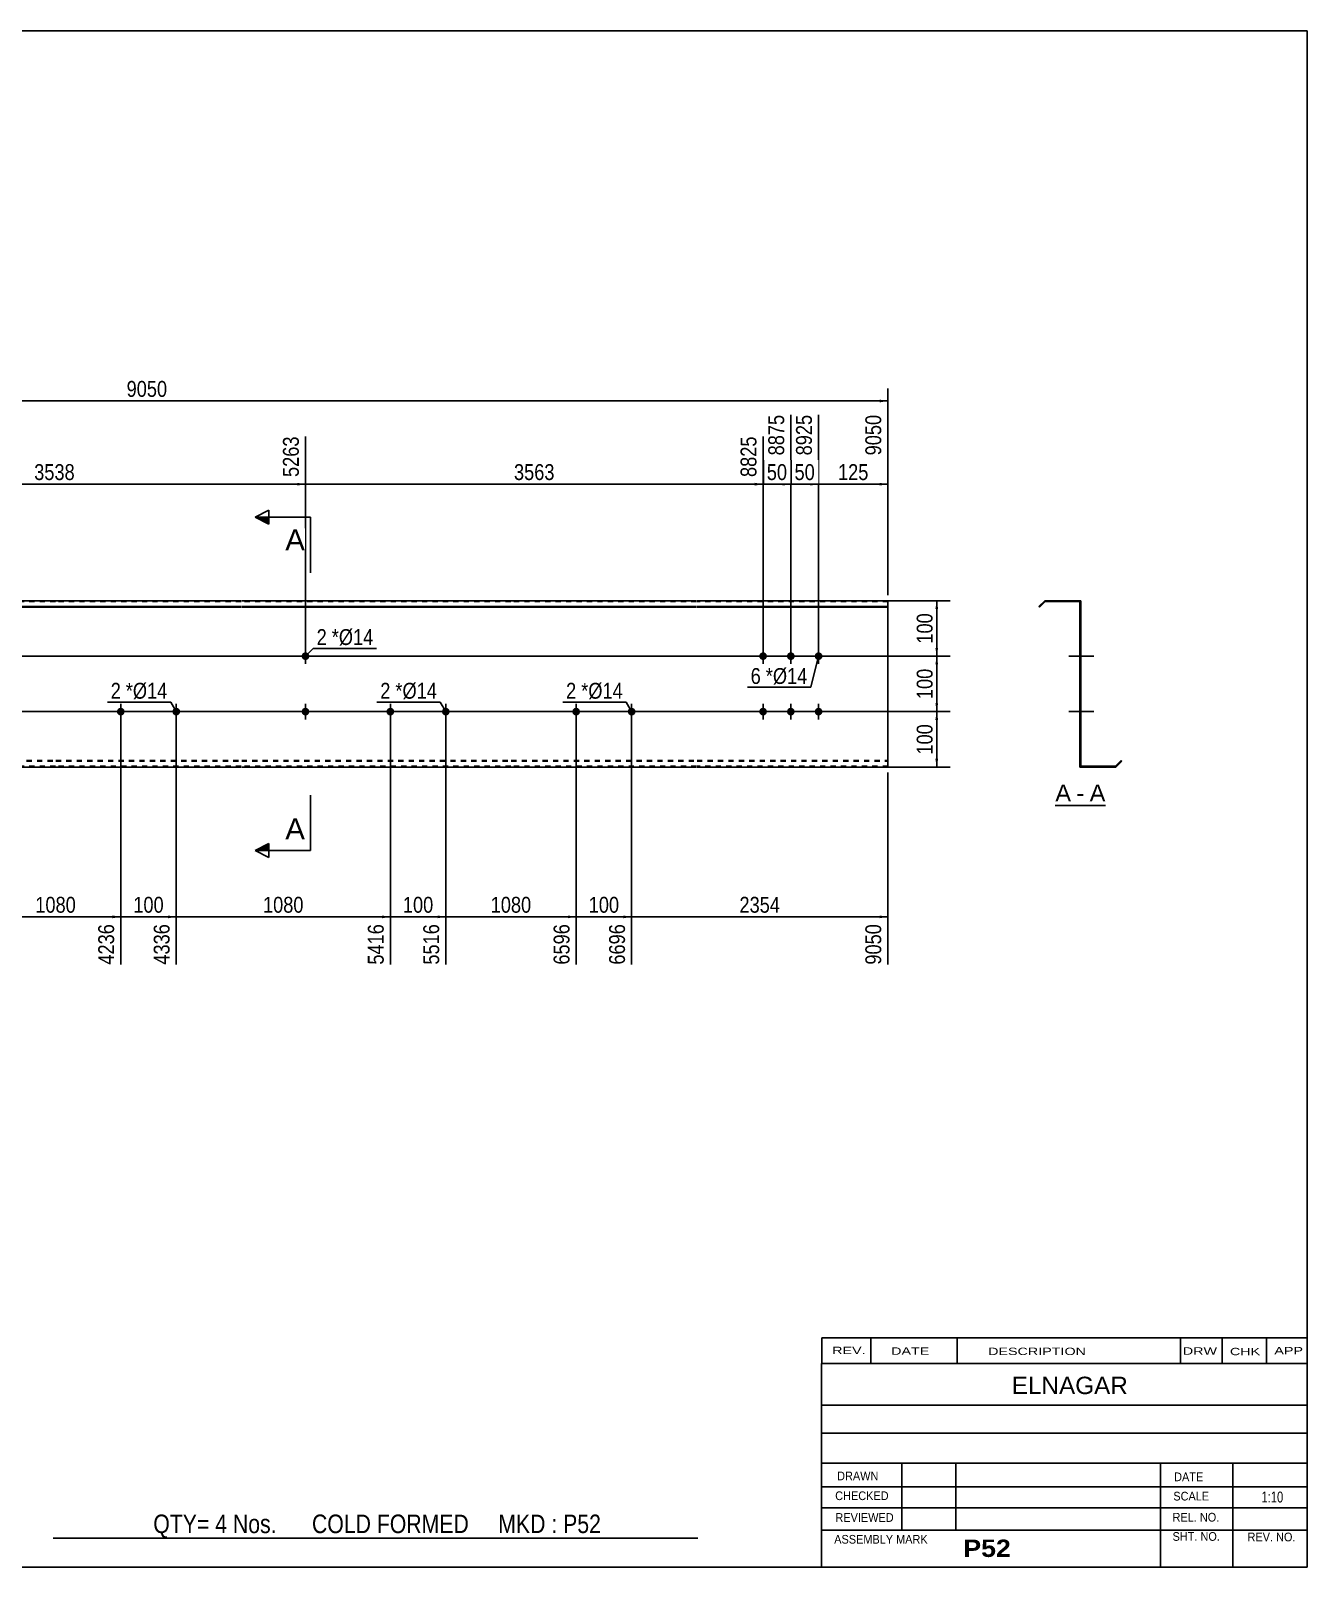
# Model space of a CAD drawing. Header units: millimetres. Extents: x -60 to 343, y -159 to 118.
# Drawn here: x 112.7 to 342.8, y -159.2 to 117.8 of the extents above; entities that cross this region are included whole.
import ezdxf

# ---------------------------------------------------------------- set-up
doc = ezdxf.new("R2010")
doc.units = ezdxf.units.MM
doc.linetypes.add('DXK_LINE_DOT1', pattern=[1.8814, 0.9407, -0.9407])
doc.styles.add('Arial', font='ARIAL.TTF', dxfattribs={"height": 0.2})
doc.styles.add('Arial Bold', font='ARIALBD.TTF', dxfattribs={"height": 0.2})
doc.styles.add('Arial Narrow', font='ARIALN.TTF', dxfattribs={"height": 0.2})

# ---------------------------------------------------------------- blocks, each defined once
blk = doc.blocks.new('Unknown-629091441-1721')
at = {"color": 5, "linetype": 'Continuous'}
for p, q in [((342.8, 117.75), (-57.2, 117.75)), ((-57.2, 117.75), (-57.2, -159.25)), ((342.8, -159.25), (342.8, 117.75)), ((-57.2, -159.25), (342.8, -159.25))]:
    blk.add_line(p, q, dxfattribs=at)
at = {"color": 174, "linetype": 'Continuous', "style": 'Arial'}
blk.add_text('Tekla structures', height=1.9102, rotation=90, dxfattribs=at).set_placement((-57.7, -158.75))
blk = doc.blocks.new('Unknown-629091441-12 - 1233')
at = {"color": 7, "linetype": 'Continuous'}
blk.add_line((297.37, -21.95), (306.4, -21.95), dxfattribs=at)
at = {"color": 0, "linetype": 'Continuous'}
blk.add_wipeout([(300.21, -21.2), (300.21, -18), (297.37, -18), (297.37, -21.2)], dxfattribs=at)
blk.add_wipeout([(302.6, -21.2), (302.6, -18), (301.17, -18), (301.17, -21.2)], dxfattribs=at)
at = {"color": 96, "linetype": 'Continuous', "style": 'Arial'}
blk.add_text('A', height=3.06, dxfattribs=at).set_placement((297.37, -21.2))
at = {"color": 0, "linetype": 'Continuous'}
blk.add_wipeout([(306.4, -21.2), (306.4, -18), (303.56, -18), (303.56, -21.2)], dxfattribs=at)
at = {"color": 96, "linetype": 'Continuous', "style": 'Arial'}
for s, p in [('A', (303.56, -21.2)), ('-', (301.17, -21.2))]:
    blk.add_text(s, height=3.06, dxfattribs=at).set_placement(p)
blk = doc.blocks.new('Bolt-629091441-1223 - 1203')
at = {"linetype": 'Continuous'}
for points in [[(210.99, -4.3, -1), (210.99, -5.7, -1)], [(220.99, -4.3, -1), (220.99, -5.7, -1)]]:
    blk.add_hatch(color=3, dxfattribs=at).paths.add_polyline_path(points)
at = {"color": 3, "linetype": 'Continuous'}
for p, q in [((209.59, -5), (212.39, -5)), ((210.99, -6.4), (210.99, -3.6)), ((219.59, -5), (222.39, -5)), ((220.99, -6.4), (220.99, -3.6))]:
    blk.add_line(p, q, dxfattribs=at)
blk = doc.blocks.new('Part-629091441-1218 - 1203')
at = {"color": 2, "linetype": 'Continuous'}
for p, q in [((0, 15), (0, -15)), ((14.4, 15), (0, 15)), ((0, 13.94), (14.4, 13.94)), ((59.69, 15), (14.5, 15)), ((14.5, 13.94), (59.69, 13.94)), ((83.59, 15), (59.79, 15)), ((59.79, 13.94), (83.59, 13.94)), ((117.09, 15), (83.69, 15)), ((83.69, 13.94), (117.09, 13.94)), ((150.59, 15), (117.19, 15)), ((117.19, 13.94), (150.59, 13.94)), ((199.19, 15), (150.69, 15)), ((150.69, 13.94), (199.19, 13.94)), ((232.69, 15), (199.29, 15)), ((199.29, 13.94), (232.69, 13.94)), ((267.19, 15), (232.79, 15)), ((232.79, 13.94), (267.19, 13.94)), ((267.19, 13.94), (267.19, 15)), ((267.19, -15), (267.19, 13.94)), ((0, 13.83), (14.4, 13.83)), ((14.5, 13.83), (59.69, 13.83)), ((59.79, 13.83), (83.59, 13.83)), ((83.69, 13.83), (117.09, 13.83)), ((117.19, 13.83), (150.59, 13.83)), ((150.69, 13.83), (199.19, 13.83)), ((199.29, 13.83), (232.69, 13.83)), ((232.79, 13.83), (267.19, 13.83)), ((14.4, -15), (0, -15)), ((59.69, -15), (14.5, -15)), ((83.59, -15), (59.79, -15)), ((117.09, -15), (83.69, -15)), ((150.59, -15), (117.19, -15)), ((199.19, -15), (150.69, -15)), ((232.69, -15), (199.29, -15)), ((267.19, -15), (232.79, -15))]:
    blk.add_line(p, q, dxfattribs=at)
at = {"color": 7, "linetype": 'DXK_LINE_DOT1'}
for p, q in [((14.4, 14.85), (0, 14.85)), ((59.69, 14.85), (14.5, 14.85)), ((83.59, 14.85), (59.79, 14.85)), ((117.09, 14.85), (83.69, 14.85)), ((150.59, 14.85), (117.19, 14.85)), ((199.19, 14.85), (150.69, 14.85)), ((232.69, 14.85), (199.29, 14.85)), ((267.19, 14.85), (232.79, 14.85)), ((0, -13.83), (14.4, -13.83)), ((14.5, -13.83), (59.69, -13.83)), ((59.79, -13.83), (83.59, -13.83)), ((83.69, -13.83), (117.09, -13.83)), ((117.19, -13.83), (150.59, -13.83)), ((150.69, -13.83), (199.19, -13.83)), ((199.29, -13.83), (232.69, -13.83)), ((232.79, -13.83), (267.19, -13.83)), ((0, -13.94), (14.4, -13.94)), ((14.4, -14.85), (0, -14.85)), ((14.5, -13.94), (59.69, -13.94)), ((59.69, -14.85), (14.5, -14.85)), ((59.79, -13.94), (83.59, -13.94)), ((83.59, -14.85), (59.79, -14.85)), ((83.69, -13.94), (117.09, -13.94)), ((117.09, -14.85), (83.69, -14.85)), ((117.19, -13.94), (150.59, -13.94)), ((150.59, -14.85), (117.19, -14.85)), ((150.69, -13.94), (199.19, -13.94)), ((199.19, -14.85), (150.69, -14.85)), ((199.29, -13.94), (232.69, -13.94)), ((232.69, -14.85), (199.29, -14.85)), ((232.79, -13.94), (267.19, -13.94)), ((267.19, -14.85), (232.79, -14.85))]:
    blk.add_line(p, q, dxfattribs=at)
blk = doc.blocks.new('Bolt-629091441-1219 - 1203')
at = {"linetype": 'Continuous'}
for points in [[(243.99, 5, -1), (245.39, 5, -1)], [(248.99, 5, -1), (250.39, 5, -1)], [(253.99, 5, -1), (255.39, 5, -1)], [(243.99, -5, -1), (245.39, -5, -1)], [(248.99, -5, -1), (250.39, -5, -1)], [(253.99, -5, -1), (255.39, -5, -1)]]:
    blk.add_hatch(color=3, dxfattribs=at).paths.add_polyline_path(points)
at = {"color": 3, "linetype": 'Continuous'}
for p, q in [((244.69, 3.6), (244.69, 6.4)), ((249.69, 3.6), (249.69, 6.4)), ((254.69, 3.6), (254.69, 6.4)), ((243.29, 5), (246.09, 5)), ((248.29, 5), (251.09, 5)), ((253.29, 5), (256.09, 5)), ((243.29, -5), (246.09, -5)), ((244.69, -6.4), (244.69, -3.6)), ((248.29, -5), (251.09, -5)), ((249.69, -6.4), (249.69, -3.6)), ((253.29, -5), (256.09, -5)), ((254.69, -6.4), (254.69, -3.6))]:
    blk.add_line(p, q, dxfattribs=at)
blk = doc.blocks.new('Bolt-629091441-1221 - 1203')
at = {"linetype": 'Continuous'}
for points in [[(128.89, -4.3, -1), (128.89, -5.7, -1)], [(138.89, -4.3, -1), (138.89, -5.7, -1)]]:
    blk.add_hatch(color=3, dxfattribs=at).paths.add_polyline_path(points)
at = {"color": 3, "linetype": 'Continuous'}
for p, q in [((127.49, -5), (130.29, -5)), ((128.89, -6.4), (128.89, -3.6)), ((137.49, -5), (140.29, -5)), ((138.89, -6.4), (138.89, -3.6))]:
    blk.add_line(p, q, dxfattribs=at)
blk = doc.blocks.new('Bolt-629091441-1222 - 1203')
at = {"linetype": 'Continuous'}
for points in [[(177.49, -4.3, -1), (177.49, -5.7, -1)], [(187.49, -4.3, -1), (187.49, -5.7, -1)]]:
    blk.add_hatch(color=3, dxfattribs=at).paths.add_polyline_path(points)
at = {"color": 3, "linetype": 'Continuous'}
for p, q in [((176.09, -5), (178.89, -5)), ((177.49, -6.4), (177.49, -3.6)), ((186.09, -5), (188.89, -5)), ((187.49, -6.4), (187.49, -3.6))]:
    blk.add_line(p, q, dxfattribs=at)
blk = doc.blocks.new('Bolt-629091441-1227 - 1203')
at = {"linetype": 'Continuous'}
for points in [[(162.89, 5, -1), (161.49, 5, -1)], [(162.89, -5, -1), (161.49, -5, -1)]]:
    blk.add_hatch(color=3, dxfattribs=at).paths.add_polyline_path(points)
at = {"color": 3, "linetype": 'Continuous'}
for p, q in [((162.19, 6.4), (162.19, 3.6)), ((163.59, 5), (160.79, 5)), ((163.59, -5), (160.79, -5)), ((162.19, -3.6), (162.19, -6.4))]:
    blk.add_line(p, q, dxfattribs=at)
blk = doc.blocks.new('Bolt-629091441-1240 - 1233')
at = {"linetype": 'Continuous'}
blk.add_hatch(color=3, dxfattribs=at).paths.add_polyline_path([(301.96, -5.7), (301.96, -4.3), (301.81, -4.3), (301.81, -5.7)])
blk.add_hatch(color=3, dxfattribs=at).paths.add_polyline_path([(301.96, -5.7), (301.96, -4.3), (301.81, -4.3), (301.81, -5.7)])
at = {"color": 3, "linetype": 'Continuous'}
for p, q in [((300.86, -5), (303.61, -5)), ((300.86, -5), (303.61, -5)), ((301.81, -4.3), (301.96, -4.3)), ((301.81, -4.3), (301.96, -4.3)), ((301.81, -5.7), (301.96, -5.7)), ((301.81, -5.7), (301.96, -5.7))]:
    blk.add_line(p, q, dxfattribs=at)
blk = doc.blocks.new('Part-629091441-1235 - 1233')
at = {"color": 2, "linetype": 'Continuous'}
for p, q in [((295.46, 15), (294.4, 13.94)), ((294.4, 13.94), (294.51, 13.83)), ((294.51, 13.83), (295.52, 14.85)), ((295.46, 15), (301.96, 15)), ((295.52, 14.85), (301.81, 14.85)), ((301.81, 14.85), (301.81, -15)), ((301.96, -14.85), (301.96, 15)), ((309.27, -13.83), (308.25, -14.85)), ((309.37, -13.94), (309.27, -13.83)), ((308.31, -15), (301.81, -15)), ((308.25, -14.85), (301.96, -14.85)), ((308.31, -15), (309.37, -13.94))]:
    blk.add_line(p, q, dxfattribs=at)
blk = doc.blocks.new('Bolt-629091441-1236 - 1233')
at = {"linetype": 'Continuous'}
for points in [[(301.81, 5.7), (301.81, 4.3), (301.96, 4.3), (301.96, 5.7)], [(301.81, 5.7), (301.81, 4.3), (301.96, 4.3), (301.96, 5.7)], [(301.81, 5.7), (301.81, 4.3), (301.96, 4.3), (301.96, 5.7)], [(301.81, -4.3), (301.81, -5.7), (301.96, -5.7), (301.96, -4.3)], [(301.81, -4.3), (301.81, -5.7), (301.96, -5.7), (301.96, -4.3)], [(301.81, -4.3), (301.81, -5.7), (301.96, -5.7), (301.96, -4.3)]]:
    blk.add_hatch(color=3, dxfattribs=at).paths.add_polyline_path(points)
at = {"color": 3, "linetype": 'Continuous'}
for p, q in [((301.96, 5.7), (301.81, 5.7)), ((301.96, 5.7), (301.81, 5.7)), ((301.96, 5.7), (301.81, 5.7)), ((303.26, 5), (299.96, 5)), ((303.26, 5), (299.96, 5)), ((303.26, 5), (299.96, 5)), ((301.96, 4.3), (301.81, 4.3)), ((301.96, 4.3), (301.81, 4.3)), ((301.96, 4.3), (301.81, 4.3)), ((303.26, -5), (299.96, -5)), ((303.26, -5), (299.96, -5)), ((303.26, -5), (299.96, -5)), ((301.96, -4.3), (301.81, -4.3)), ((301.96, -4.3), (301.81, -4.3)), ((301.96, -4.3), (301.81, -4.3)), ((301.96, -5.7), (301.81, -5.7)), ((301.96, -5.7), (301.81, -5.7)), ((301.96, -5.7), (301.81, -5.7))]:
    blk.add_line(p, q, dxfattribs=at)
blk = doc.blocks.new('Bolt-629091441-1237 - 1233')
at = {"linetype": 'Continuous'}
blk.add_hatch(color=3, dxfattribs=at).paths.add_polyline_path([(301.96, -5.7), (301.96, -4.3), (301.81, -4.3), (301.81, -5.7)])
blk.add_hatch(color=3, dxfattribs=at).paths.add_polyline_path([(301.96, -5.7), (301.96, -4.3), (301.81, -4.3), (301.81, -5.7)])
at = {"color": 3, "linetype": 'Continuous'}
for p, q in [((300.86, -5), (303.61, -5)), ((300.86, -5), (303.61, -5)), ((301.81, -4.3), (301.96, -4.3)), ((301.81, -4.3), (301.96, -4.3)), ((301.81, -5.7), (301.96, -5.7)), ((301.81, -5.7), (301.96, -5.7))]:
    blk.add_line(p, q, dxfattribs=at)
blk = doc.blocks.new('Bolt-629091441-1238 - 1233')
at = {"linetype": 'Continuous'}
blk.add_hatch(color=3, dxfattribs=at).paths.add_polyline_path([(301.96, -5.7), (301.96, -4.3), (301.81, -4.3), (301.81, -5.7)])
blk.add_hatch(color=3, dxfattribs=at).paths.add_polyline_path([(301.96, -5.7), (301.96, -4.3), (301.81, -4.3), (301.81, -5.7)])
at = {"color": 3, "linetype": 'Continuous'}
for p, q in [((300.86, -5), (303.61, -5)), ((300.86, -5), (303.61, -5)), ((301.81, -4.3), (301.96, -4.3)), ((301.81, -4.3), (301.96, -4.3)), ((301.81, -5.7), (301.96, -5.7)), ((301.81, -5.7), (301.96, -5.7))]:
    blk.add_line(p, q, dxfattribs=at)
blk = doc.blocks.new('Bolt-629091441-1239 - 1233')
at = {"linetype": 'Continuous'}
blk.add_hatch(color=3, dxfattribs=at).paths.add_polyline_path([(301.96, -5.7), (301.96, -4.3), (301.81, -4.3), (301.81, -5.7)])
blk.add_hatch(color=3, dxfattribs=at).paths.add_polyline_path([(301.96, -5.7), (301.96, -4.3), (301.81, -4.3), (301.81, -5.7)])
at = {"color": 3, "linetype": 'Continuous'}
for p, q in [((300.86, -5), (303.61, -5)), ((300.86, -5), (303.61, -5)), ((301.81, -4.3), (301.96, -4.3)), ((301.81, -4.3), (301.96, -4.3)), ((301.81, -5.7), (301.96, -5.7)), ((301.81, -5.7), (301.96, -5.7))]:
    blk.add_line(p, q, dxfattribs=at)
blk = doc.blocks.new('Bolt-629091441-1241 - 1233')
at = {"linetype": 'Continuous'}
for points in [[(301.81, 5.7), (301.81, 4.3), (301.96, 4.3), (301.96, 5.7)], [(301.81, 5.7), (301.81, 4.3), (301.96, 4.3), (301.96, 5.7)], [(301.81, 5.7), (301.81, 4.3), (301.96, 4.3), (301.96, 5.7)], [(301.81, -4.3), (301.81, -5.7), (301.96, -5.7), (301.96, -4.3)], [(301.81, -4.3), (301.81, -5.7), (301.96, -5.7), (301.96, -4.3)], [(301.81, -4.3), (301.81, -5.7), (301.96, -5.7), (301.96, -4.3)]]:
    blk.add_hatch(color=3, dxfattribs=at).paths.add_polyline_path(points)
at = {"color": 3, "linetype": 'Continuous'}
for p, q in [((301.96, 5.7), (301.81, 5.7)), ((301.96, 5.7), (301.81, 5.7)), ((301.96, 5.7), (301.81, 5.7)), ((303.26, 5), (299.96, 5)), ((303.26, 5), (299.96, 5)), ((303.26, 5), (299.96, 5)), ((301.96, 4.3), (301.81, 4.3)), ((301.96, 4.3), (301.81, 4.3)), ((301.96, 4.3), (301.81, 4.3)), ((303.26, -5), (299.96, -5)), ((303.26, -5), (299.96, -5)), ((303.26, -5), (299.96, -5)), ((301.96, -4.3), (301.81, -4.3)), ((301.96, -4.3), (301.81, -4.3)), ((301.96, -4.3), (301.81, -4.3)), ((301.96, -5.7), (301.81, -5.7)), ((301.96, -5.7), (301.81, -5.7)), ((301.96, -5.7), (301.81, -5.7))]:
    blk.add_line(p, q, dxfattribs=at)
blk = doc.blocks.new('Bolt-629091441-1242 - 1233')
at = {"linetype": 'Continuous'}
blk.add_hatch(color=3, dxfattribs=at).paths.add_polyline_path([(301.81, -4.3), (301.81, -5.7), (301.96, -5.7), (301.96, -4.3)])
blk.add_hatch(color=3, dxfattribs=at).paths.add_polyline_path([(301.81, -4.3), (301.81, -5.7), (301.96, -5.7), (301.96, -4.3)])
at = {"color": 3, "linetype": 'Continuous'}
for p, q in [((301.01, -5), (304.31, -5)), ((301.01, -5), (304.31, -5)), ((301.81, -4.3), (301.96, -4.3)), ((301.81, -4.3), (301.96, -4.3)), ((301.81, -5.7), (301.96, -5.7)), ((301.81, -5.7), (301.96, -5.7))]:
    blk.add_line(p, q, dxfattribs=at)
blk = doc.blocks.new('Bolt-629091441-1243 - 1233')
at = {"linetype": 'Continuous'}
blk.add_hatch(color=3, dxfattribs=at).paths.add_polyline_path([(301.81, 5.7), (301.81, 4.3), (301.96, 4.3), (301.96, 5.7)])
blk.add_hatch(color=3, dxfattribs=at).paths.add_polyline_path([(301.81, 5.7), (301.81, 4.3), (301.96, 4.3), (301.96, 5.7)])
at = {"color": 3, "linetype": 'Continuous'}
for p, q in [((301.81, 5.7), (301.96, 5.7)), ((301.81, 5.7), (301.96, 5.7)), ((301.01, 5), (304.31, 5)), ((301.01, 5), (304.31, 5)), ((301.81, 4.3), (301.96, 4.3)), ((301.81, 4.3), (301.96, 4.3))]:
    blk.add_line(p, q, dxfattribs=at)
blk = doc.blocks.new('Bolt-629091441-1244 - 1233')
at = {"linetype": 'Continuous'}
for points in [[(301.96, 4.3), (301.96, 5.7), (301.81, 5.7), (301.81, 4.3)], [(301.96, -5.7), (301.96, -4.3), (301.81, -4.3), (301.81, -5.7)]]:
    blk.add_hatch(color=3, dxfattribs=at).paths.add_polyline_path(points)
at = {"color": 3, "linetype": 'Continuous'}
for p, q in [((301.96, 5.7), (301.81, 5.7)), ((301.96, 5), (299.81, 5)), ((301.96, 4.3), (301.81, 4.3)), ((301.96, -5), (299.81, -5)), ((301.96, -4.3), (301.81, -4.3)), ((301.96, -5.7), (301.81, -5.7))]:
    blk.add_line(p, q, dxfattribs=at)
blk = doc.blocks.new('StraightDimension-629091441-1342 - 1203')
at = {"linetype": 'Continuous'}
for points in [[(275.75, 3.5), (276, 5), (276.25, 3.5)], [(276.25, -3.5), (276, -5), (275.75, -3.5)]]:
    blk.add_hatch(color=7, dxfattribs=at).paths.add_polyline_path(points)
at = {"color": 7, "linetype": 'Continuous'}
for p, q in [((72.69, 5), (278.4, 5)), ((276, -5), (276, 5)), ((72.69, -5), (278.4, -5))]:
    blk.add_line(p, q, dxfattribs=at)
at = {"color": 0}
blk.add_wipeout([(275.85, 3.34), (271.65, 3.34), (271.65, -3.34), (275.85, -3.34)], dxfattribs=at)
at = {"color": 3, "style": 'Arial Narrow'}
blk.add_text('100', height=2.863, rotation=90.0002, dxfattribs=at).set_placement((275.25, -2.74))
blk = doc.blocks.new('StraightDimension-629091441-1310 - 1203')
at = {"linetype": 'Continuous'}
blk.add_hatch(color=7, dxfattribs=at).paths.add_polyline_path([(137.39, -41.75), (138.89, -42), (137.39, -42.25)])
at = {"color": 7, "linetype": 'Continuous'}
for p, q in [((128.89, -6), (128.89, -50.61)), ((138.89, -6), (138.89, -50.61)), ((128.89, -42), (138.89, -42))]:
    blk.add_line(p, q, dxfattribs=at)
at = {"color": 0}
blk.add_wipeout([(137.23, -41.85), (137.23, -37.65), (130.55, -37.65), (130.55, -41.85)], dxfattribs=at)
at = {"color": 3, "style": 'Arial Narrow'}
blk.add_text('100', height=2.863, dxfattribs=at).set_placement((131.15, -41.25))
at = {"color": 0, "linetype": 'Continuous'}
blk.add_wipeout([(138.29, -42.7), (134.09, -42.7), (134.09, -51.21), (138.29, -51.21)], dxfattribs=at)
at = {"color": 3, "linetype": 'Continuous', "style": 'Arial Narrow'}
blk.add_text('4336', height=2.863, rotation=90.0002, dxfattribs=at).set_placement((137.69, -50.61))
blk = doc.blocks.new('StraightDimension-629091441-1260 - 1203')
at = {"linetype": 'Continuous'}
blk.add_hatch(color=7, dxfattribs=at).paths.add_polyline_path([(265.69, 36.25), (267.19, 36), (265.69, 35.75)])
at = {"color": 7, "linetype": 'Continuous'}
for p, q in [((254.69, 6), (254.69, 48.51)), ((267.19, 16), (267.19, 48.51)), ((254.69, 36), (267.19, 36))]:
    blk.add_line(p, q, dxfattribs=at)
at = {"color": 0}
blk.add_wipeout([(264.28, 36.15), (264.28, 40.35), (257.6, 40.35), (257.6, 36.15)], dxfattribs=at)
at = {"color": 0, "linetype": 'Continuous'}
blk.add_wipeout([(266.59, 49.11), (262.39, 49.11), (262.39, 40.6), (266.59, 40.6)], dxfattribs=at)
at = {"color": 3, "linetype": 'Continuous', "style": 'Arial Narrow'}
blk.add_text('9050', height=2.863, rotation=90.0002, dxfattribs=at).set_placement((265.99, 41.2))
at = {"color": 3, "style": 'Arial Narrow'}
blk.add_text('125', height=2.863, dxfattribs=at).set_placement((258.2, 36.75))
blk = doc.blocks.new('StraightDimension-629091441-1261 - 1203')
at = {"linetype": 'Continuous'}
blk.add_hatch(color=7, dxfattribs=at).paths.add_polyline_path([(253.19, 36.25), (254.69, 36), (253.19, 35.75)])
at = {"color": 7, "linetype": 'Continuous'}
for p, q in [((249.69, 6), (249.69, 48.51)), ((254.69, 6), (254.69, 48.51)), ((249.69, 36), (254.69, 36))]:
    blk.add_line(p, q, dxfattribs=at)
at = {"color": 0}
blk.add_wipeout([(254.62, 36.15), (254.62, 40.35), (249.76, 40.35), (249.76, 36.15)], dxfattribs=at)
at = {"color": 0, "linetype": 'Continuous'}
blk.add_wipeout([(254.09, 49.11), (249.89, 49.11), (249.89, 40.6), (254.09, 40.6)], dxfattribs=at)
at = {"color": 3, "linetype": 'Continuous', "style": 'Arial Narrow'}
blk.add_text('8925', height=2.863, rotation=90.0002, dxfattribs=at).set_placement((253.49, 41.2))
at = {"color": 3, "style": 'Arial Narrow'}
blk.add_text('50', height=2.863, dxfattribs=at).set_placement((250.36, 36.75))
blk = doc.blocks.new('StraightDimension-629091441-1262 - 1203')
at = {"linetype": 'Continuous'}
blk.add_hatch(color=7, dxfattribs=at).paths.add_polyline_path([(248.19, 36.25), (249.69, 36), (248.19, 35.75)])
at = {"color": 7, "linetype": 'Continuous'}
for p, q in [((249.69, 6), (249.69, 48.51)), ((244.69, 6), (244.69, 44.61)), ((244.69, 36), (249.69, 36))]:
    blk.add_line(p, q, dxfattribs=at)
at = {"color": 0}
blk.add_wipeout([(249.62, 36.15), (249.62, 40.35), (244.76, 40.35), (244.76, 36.15)], dxfattribs=at)
at = {"color": 0, "linetype": 'Continuous'}
blk.add_wipeout([(249.09, 49.11), (244.89, 49.11), (244.89, 40.6), (249.09, 40.6)], dxfattribs=at)
at = {"color": 3, "linetype": 'Continuous', "style": 'Arial Narrow'}
blk.add_text('8875', height=2.863, rotation=90.0002, dxfattribs=at).set_placement((248.49, 41.2))
at = {"color": 3, "style": 'Arial Narrow'}
blk.add_text('50', height=2.863, dxfattribs=at).set_placement((245.36, 36.75))
blk = doc.blocks.new('StraightDimension-629091441-1263 - 1203')
at = {"linetype": 'Continuous'}
blk.add_hatch(color=7, dxfattribs=at).paths.add_polyline_path([(243.19, 36.25), (244.69, 36), (243.19, 35.75)])
at = {"color": 7, "linetype": 'Continuous'}
for p, q in [((162.19, 6), (162.19, 44.61)), ((244.69, 6), (244.69, 44.61)), ((162.19, 36), (244.69, 36))]:
    blk.add_line(p, q, dxfattribs=at)
at = {"color": 0, "linetype": 'Continuous'}
blk.add_wipeout([(244.09, 45.21), (239.89, 45.21), (239.89, 36.7), (244.09, 36.7)], dxfattribs=at)
at = {"color": 0}
blk.add_wipeout([(207.69, 36.15), (207.69, 40.35), (199.18, 40.35), (199.18, 36.15)], dxfattribs=at)
at = {"color": 3, "linetype": 'Continuous', "style": 'Arial Narrow'}
blk.add_text('8825', height=2.863, rotation=90.0002, dxfattribs=at).set_placement((243.49, 37.3))
at = {"color": 3, "style": 'Arial Narrow'}
blk.add_text('3563', height=2.863, dxfattribs=at).set_placement((199.78, 36.75))
blk = doc.blocks.new('StraightDimension-629091441-1343 - 1203')
at = {"linetype": 'Continuous'}
for points in [[(275.75, -6.5), (276, -5), (276.25, -6.5)], [(276.25, -13.5), (276, -15), (275.75, -13.5)]]:
    blk.add_hatch(color=7, dxfattribs=at).paths.add_polyline_path(points)
at = {"color": 7, "linetype": 'Continuous'}
for p, q in [((72.69, -5), (278.4, -5)), ((276, -15), (276, -5)), ((255.69, -15), (278.4, -15))]:
    blk.add_line(p, q, dxfattribs=at)
at = {"color": 0}
blk.add_wipeout([(275.85, -6.66), (271.65, -6.66), (271.65, -13.34), (275.85, -13.34)], dxfattribs=at)
at = {"color": 3, "style": 'Arial Narrow'}
blk.add_text('100', height=2.863, rotation=90.0002, dxfattribs=at).set_placement((275.25, -12.74))
blk = doc.blocks.new('StraightDimension-629091441-1264 - 1203')
at = {"linetype": 'Continuous'}
blk.add_hatch(color=7, dxfattribs=at).paths.add_polyline_path([(160.69, 36.25), (162.19, 36), (160.69, 35.75)])
at = {"color": 7, "linetype": 'Continuous'}
for p, q in [((71.69, 6), (71.69, 44.61)), ((162.19, 6), (162.19, 44.61)), ((71.69, 36), (162.19, 36))]:
    blk.add_line(p, q, dxfattribs=at)
at = {"color": 0, "linetype": 'Continuous'}
blk.add_wipeout([(161.59, 45.21), (157.39, 45.21), (157.39, 36.7), (161.59, 36.7)], dxfattribs=at)
at = {"color": 0}
blk.add_wipeout([(121.2, 36.15), (121.2, 40.35), (112.68, 40.35), (112.68, 36.15)], dxfattribs=at)
at = {"color": 3, "linetype": 'Continuous', "style": 'Arial Narrow'}
blk.add_text('5263', height=2.863, rotation=90.0002, dxfattribs=at).set_placement((160.99, 37.3))
at = {"color": 3, "style": 'Arial Narrow'}
blk.add_text('3538', height=2.863, dxfattribs=at).set_placement((113.28, 36.75))
blk = doc.blocks.new('StraightDimension-629091441-1305 - 1203')
at = {"linetype": 'Continuous'}
blk.add_hatch(color=7, dxfattribs=at).paths.add_polyline_path([(265.69, -41.75), (267.19, -42), (265.69, -42.25)])
at = {"color": 7, "linetype": 'Continuous'}
for p, q in [((220.99, -6), (220.99, -50.61)), ((267.19, -16), (267.19, -50.61)), ((220.99, -42), (267.19, -42))]:
    blk.add_line(p, q, dxfattribs=at)
at = {"color": 0}
blk.add_wipeout([(248.35, -41.85), (248.35, -37.65), (239.83, -37.65), (239.83, -41.85)], dxfattribs=at)
at = {"color": 0, "linetype": 'Continuous'}
blk.add_wipeout([(266.59, -42.7), (262.39, -42.7), (262.39, -51.21), (266.59, -51.21)], dxfattribs=at)
at = {"color": 3, "style": 'Arial Narrow'}
blk.add_text('2354', height=2.863, dxfattribs=at).set_placement((240.43, -41.25))
at = {"color": 3, "linetype": 'Continuous', "style": 'Arial Narrow'}
blk.add_text('9050', height=2.863, rotation=90.0002, dxfattribs=at).set_placement((265.99, -50.61))
blk = doc.blocks.new('StraightDimension-629091441-1306 - 1203')
at = {"linetype": 'Continuous'}
blk.add_hatch(color=7, dxfattribs=at).paths.add_polyline_path([(219.49, -41.75), (220.99, -42), (219.49, -42.25)])
at = {"color": 7, "linetype": 'Continuous'}
for p, q in [((210.99, -6), (210.99, -50.61)), ((220.99, -6), (220.99, -50.61)), ((210.99, -42), (220.99, -42))]:
    blk.add_line(p, q, dxfattribs=at)
at = {"color": 0}
blk.add_wipeout([(219.33, -41.85), (219.33, -37.65), (212.65, -37.65), (212.65, -41.85)], dxfattribs=at)
at = {"color": 3, "style": 'Arial Narrow'}
blk.add_text('100', height=2.863, dxfattribs=at).set_placement((213.25, -41.25))
at = {"color": 0, "linetype": 'Continuous'}
blk.add_wipeout([(220.39, -42.7), (216.19, -42.7), (216.19, -51.21), (220.39, -51.21)], dxfattribs=at)
at = {"color": 3, "linetype": 'Continuous', "style": 'Arial Narrow'}
blk.add_text('6696', height=2.863, rotation=90.0002, dxfattribs=at).set_placement((219.79, -50.61))
blk = doc.blocks.new('StraightDimension-629091441-1371 - 1203')
at = {"linetype": 'Continuous'}
for points in [[(1.5, 50.75), (0, 51), (1.5, 51.25)], [(265.69, 51.25), (267.19, 51), (265.69, 50.75)]]:
    blk.add_hatch(color=7, dxfattribs=at).paths.add_polyline_path(points)
at = {"color": 7, "linetype": 'Continuous'}
for p, q in [((0, 16), (0, 53.25)), ((267.19, 16), (267.19, 53.25)), ((0, 51), (267.19, 51))]:
    blk.add_line(p, q, dxfattribs=at)
at = {"color": 0}
blk.add_wipeout([(137.85, 51.15), (137.85, 55.35), (129.34, 55.35), (129.34, 51.15)], dxfattribs=at)
at = {"color": 3, "style": 'Arial Narrow'}
blk.add_text('9050', height=2.863, dxfattribs=at).set_placement((129.94, 51.75))
blk = doc.blocks.new('StraightDimension-629091441-1307 - 1203')
at = {"linetype": 'Continuous'}
blk.add_hatch(color=7, dxfattribs=at).paths.add_polyline_path([(209.49, -41.75), (210.99, -42), (209.49, -42.25)])
at = {"color": 7, "linetype": 'Continuous'}
for p, q in [((187.49, -6), (187.49, -50.61)), ((210.99, -6), (210.99, -50.61)), ((187.49, -42), (210.99, -42))]:
    blk.add_line(p, q, dxfattribs=at)
at = {"color": 0}
blk.add_wipeout([(203.5, -41.85), (203.5, -37.65), (194.98, -37.65), (194.98, -41.85)], dxfattribs=at)
at = {"color": 0, "linetype": 'Continuous'}
blk.add_wipeout([(210.39, -42.7), (206.19, -42.7), (206.19, -51.21), (210.39, -51.21)], dxfattribs=at)
at = {"color": 3, "style": 'Arial Narrow'}
blk.add_text('1080', height=2.863, dxfattribs=at).set_placement((195.58, -41.25))
at = {"color": 3, "linetype": 'Continuous', "style": 'Arial Narrow'}
blk.add_text('6596', height=2.863, rotation=90.0002, dxfattribs=at).set_placement((209.79, -50.61))
blk = doc.blocks.new('StraightDimension-629091441-1308 - 1203')
at = {"linetype": 'Continuous'}
blk.add_hatch(color=7, dxfattribs=at).paths.add_polyline_path([(185.99, -41.75), (187.49, -42), (185.99, -42.25)])
at = {"color": 7, "linetype": 'Continuous'}
for p, q in [((177.49, -6), (177.49, -50.61)), ((187.49, -6), (187.49, -50.61)), ((177.49, -42), (187.49, -42))]:
    blk.add_line(p, q, dxfattribs=at)
at = {"color": 0}
blk.add_wipeout([(185.83, -41.85), (185.83, -37.65), (179.15, -37.65), (179.15, -41.85)], dxfattribs=at)
at = {"color": 3, "style": 'Arial Narrow'}
blk.add_text('100', height=2.863, dxfattribs=at).set_placement((179.75, -41.25))
at = {"color": 0, "linetype": 'Continuous'}
blk.add_wipeout([(186.89, -42.7), (182.69, -42.7), (182.69, -51.21), (186.89, -51.21)], dxfattribs=at)
at = {"color": 3, "linetype": 'Continuous', "style": 'Arial Narrow'}
blk.add_text('5516', height=2.863, rotation=90.0002, dxfattribs=at).set_placement((186.29, -50.61))
blk = doc.blocks.new('StraightDimension-629091441-1309 - 1203')
at = {"linetype": 'Continuous'}
blk.add_hatch(color=7, dxfattribs=at).paths.add_polyline_path([(175.99, -41.75), (177.49, -42), (175.99, -42.25)])
at = {"color": 7, "linetype": 'Continuous'}
for p, q in [((138.89, -6), (138.89, -50.61)), ((177.49, -6), (177.49, -50.61)), ((138.89, -42), (177.49, -42))]:
    blk.add_line(p, q, dxfattribs=at)
at = {"color": 0}
blk.add_wipeout([(162.45, -41.85), (162.45, -37.65), (153.93, -37.65), (153.93, -41.85)], dxfattribs=at)
at = {"color": 0, "linetype": 'Continuous'}
blk.add_wipeout([(176.89, -42.7), (172.69, -42.7), (172.69, -51.21), (176.89, -51.21)], dxfattribs=at)
at = {"color": 3, "style": 'Arial Narrow'}
blk.add_text('1080', height=2.863, dxfattribs=at).set_placement((154.53, -41.25))
at = {"color": 3, "linetype": 'Continuous', "style": 'Arial Narrow'}
blk.add_text('5416', height=2.863, rotation=90.0002, dxfattribs=at).set_placement((176.29, -50.61))
blk = doc.blocks.new('StraightDimension-629091441-1311 - 1203')
at = {"linetype": 'Continuous'}
blk.add_hatch(color=7, dxfattribs=at).paths.add_polyline_path([(127.39, -41.75), (128.89, -42), (127.39, -42.25)])
at = {"color": 7, "linetype": 'Continuous'}
for p, q in [((105.39, -6), (105.39, -50.61)), ((128.89, -6), (128.89, -50.61)), ((105.39, -42), (128.89, -42))]:
    blk.add_line(p, q, dxfattribs=at)
at = {"color": 0}
blk.add_wipeout([(121.39, -41.85), (121.39, -37.65), (112.88, -37.65), (112.88, -41.85)], dxfattribs=at)
at = {"color": 0, "linetype": 'Continuous'}
blk.add_wipeout([(128.29, -42.7), (124.09, -42.7), (124.09, -51.21), (128.29, -51.21)], dxfattribs=at)
at = {"color": 3, "style": 'Arial Narrow'}
blk.add_text('1080', height=2.863, dxfattribs=at).set_placement((113.48, -41.25))
at = {"color": 3, "linetype": 'Continuous', "style": 'Arial Narrow'}
blk.add_text('4236', height=2.863, rotation=90.0002, dxfattribs=at).set_placement((127.69, -50.61))
blk = doc.blocks.new('StraightDimension-629091441-1341 - 1203')
at = {"linetype": 'Continuous'}
for points in [[(275.75, 13.5), (276, 15), (276.25, 13.5)], [(276.25, 6.5), (276, 5), (275.75, 6.5)]]:
    blk.add_hatch(color=7, dxfattribs=at).paths.add_polyline_path(points)
at = {"color": 7, "linetype": 'Continuous'}
for p, q in [((255.69, 15), (278.4, 15)), ((276, 5), (276, 15)), ((72.69, 5), (278.4, 5))]:
    blk.add_line(p, q, dxfattribs=at)
at = {"color": 0}
blk.add_wipeout([(275.85, 13.34), (271.65, 13.34), (271.65, 6.66), (275.85, 6.66)], dxfattribs=at)
at = {"color": 3, "style": 'Arial Narrow'}
blk.add_text('100', height=2.863, rotation=90.0002, dxfattribs=at).set_placement((275.25, 7.26))
blk = doc.blocks.new('CBS_CALLOFF-629091441-1779')
at = {"color": 7, "linetype": 'Continuous'}
blk.add_line((116.68, -153.98), (232.91, -154), dxfattribs=at)
at = {"color": 3, "linetype": 'Continuous', "style": 'Arial Narrow'}
blk.add_text('QTY= 4 Nos.      COLD FORMED     MKD : P52', height=3.3405, dxfattribs=at).set_placement((134.75, -153.09))
blk = doc.blocks.new('CBS_NAME_BLOG-629091441-1780')
at = {"color": 7, "linetype": 'Continuous'}
for p, q in [((255.21, -122.5), (342.73, -122.5)), ((255.21, -159.21), (255.21, -122.5)), ((255.21, -130.04), (342.73, -130.04)), ((255.28, -135.09), (342.8, -135.09)), ((255.21, -140.46), (342.73, -140.46)), ((269.73, -152.57), (269.73, -140.47)), ((279.42, -152.54), (279.42, -140.47)), ((316.33, -159.21), (316.33, -140.48)), ((329.38, -159.21), (329.38, -140.47)), ((255.22, -144.76), (342.8, -144.74)), ((255.21, -148.51), (342.73, -148.51)), ((255.21, -152.55), (342.73, -152.55)), ((255.21, -159.25), (342.8, -159.25))]:
    blk.add_line(p, q, dxfattribs=at)
at = {"color": 3, "linetype": 'Continuous', "style": 'Arial'}
blk.add_text('ELNAGAR', height=3.133, dxfattribs=at).set_placement((289.53, -128.03))
at = {"color": 3, "linetype": 'Continuous'}
for s, height, style, width, p in [('DRAWN', 1.566, 'Arial', 0.9, (258.04, -143.57)), ('DATE', 1.566, 'Arial', 0.9, (318.8, -143.73)), ('CHECKED', 1.566, 'Arial', 0.9, (257.69, -147.14)), ('SCALE', 1.566, 'Arial', 0.9, (318.65, -147.21)), ('1:10', 1.957, 'Arial Narrow', 0.9, (334.54, -147.57)), ('REVIEWED', 1.566, 'Arial', 0.9, (257.73, -151.06)), ('REL. NO.', 1.566, 'Arial', 0.9, (318.51, -151.01)), ('ASSEMBLY MARK', 1.5663, 'Arial', 0.9, (257.51, -154.99)), ('P52', 3.131, 'Arial Bold', 1.1, (280.79, -157.39)), ('SHT. NO.', 1.566, 'Arial', 0.9, (318.51, -154.48)), ('REV. NO.', 1.566, 'Arial', 0.9, (332.03, -154.57))]:
    blk.add_text(s, height=height, dxfattribs=dict(at, style=style, width=width)).set_placement(p)
blk = doc.blocks.new('CBS_REVISION-629091441-1781')
at = {"color": 7, "linetype": 'Continuous'}
for p, q in [((255.29, -117.87), (342.79, -117.87)), ((255.29, -117.87), (255.29, -122.5)), ((264.09, -117.87), (264.09, -122.5)), ((279.68, -117.87), (279.68, -122.44)), ((319.94, -117.87), (319.94, -122.5)), ((327.48, -117.87), (327.48, -122.5)), ((335.43, -117.87), (335.43, -122.5)), ((255.29, -122.5), (342.79, -122.5))]:
    blk.add_line(p, q, dxfattribs=at)
at = {"color": 7, "style": 'Arial Narrow', "width": 1.7}
for s, height, p in [('REV.', 1.326, (257.15, -120.82)), ('DATE', 1.326, (267.78, -120.94)), ('DESCRIPTION', 1.3257, (285.26, -120.99)), ('DRW', 1.326, (320.37, -120.93)), ('CHK', 1.326, (328.86, -121.02)), ('APP', 1.326, (336.86, -120.87))]:
    blk.add_text(s, height=height, dxfattribs=at).set_placement(p)
blk = doc.blocks.new('Mark-629091441-1392 - 1203')
at = {"color": 0}
blk.add_wipeout([(211, -2.67), (211, 0.33), (209.17, 0.33), (209.17, -2.67)], dxfattribs=at)
blk.add_wipeout([(211, -2.67), (211, 0.33), (209.17, 0.33), (209.17, -2.67)], dxfattribs=at)
blk.add_wipeout([(213.18, -2.67), (213.18, 0.33), (211.9, 0.33), (211.9, -2.67)], dxfattribs=at)
blk.add_wipeout([(213.18, -2.67), (213.18, 0.33), (211.9, 0.33), (211.9, -2.67)], dxfattribs=at)
at = {"color": 3, "style": 'Arial Narrow'}
blk.add_text('2', height=2.86, dxfattribs=at).set_placement((209.17, -2.67))
at = {"color": 0}
blk.add_wipeout([(219.39, -2.67), (219.39, 0.33), (213.18, 0.33), (213.18, -2.67)], dxfattribs=at)
blk.add_wipeout([(219.39, -2.67), (219.39, 0.33), (213.18, 0.33), (213.18, -2.67)], dxfattribs=at)
at = {"color": 7, "linetype": 'Continuous'}
for p in [(208.57, -3.27), (220.99, -5)]:
    blk.add_line(p, (219.99, -3.27), dxfattribs=at)
at = {"color": 3, "style": 'Arial Narrow'}
for s, height, p in [('*', 2.86, (211.9, -2.67)), ('Ø14', 2.863, (213.18, -2.67))]:
    blk.add_text(s, height=height, dxfattribs=at).set_placement(p)
blk = doc.blocks.new('SectionMark-629091441-1258 - 1203')
at = {"linetype": 'Continuous'}
for points in [[(155.6, 30.05), (155.6, 28.8), (153.1, 30.05)], [(155.6, -28.8), (155.6, -30.05), (153.1, -30.05)]]:
    blk.add_hatch(color=30, dxfattribs=at).paths.add_polyline_path(points)
at = {"color": 30, "linetype": 'Continuous'}
for p, q in [((153.1, 30.05), (155.6, 31.3)), ((155.6, 28.8), (155.6, 31.3)), ((163.1, 30.05), (153.1, 30.05)), ((153.1, 30.05), (155.6, 28.8)), ((153.1, -30.05), (155.6, -28.8)), ((163.1, -30.05), (153.1, -30.05)), ((155.6, -31.3), (153.1, -30.05)), ((155.6, -28.8), (155.6, -31.3))]:
    blk.add_line(p, q, dxfattribs=at)
at = {"color": 0, "linetype": 'Continuous'}
for points in [[(162.1, 24.05), (162.1, 28.05), (158.54, 28.05), (158.54, 24.05)], [(162.1, -28.05), (162.1, -24.05), (158.54, -24.05), (158.54, -28.05)]]:
    blk.add_wipeout(points, dxfattribs=at)
at = {"color": 30, "linetype": 'Continuous'}
for p, q in [((163.1, 30.05), (163.1, 20.05)), ((163.1, -30.05), (163.1, -20.05))]:
    blk.add_line(p, q, dxfattribs=at)
at = {"color": 96, "linetype": 'Continuous', "style": 'Arial'}
for p in [(158.54, 24.05), (158.54, -28.05)]:
    blk.add_text('A', height=3.82, dxfattribs=at).set_placement(p)
blk = doc.blocks.new('Mark-629091441-1388 - 1203')
at = {"color": 0}
blk.add_wipeout([(244.28, -0.01), (244.28, 2.99), (242.45, 2.99), (242.45, -0.01)], dxfattribs=at)
blk.add_wipeout([(244.28, -0.01), (244.28, 2.99), (242.45, 2.99), (242.45, -0.01)], dxfattribs=at)
blk.add_wipeout([(246.46, -0.01), (246.46, 2.99), (245.18, 2.99), (245.18, -0.01)], dxfattribs=at)
blk.add_wipeout([(246.46, -0.01), (246.46, 2.99), (245.18, 2.99), (245.18, -0.01)], dxfattribs=at)
at = {"color": 3, "style": 'Arial Narrow'}
blk.add_text('6', height=2.86, dxfattribs=at).set_placement((242.45, -0.01))
at = {"color": 0}
blk.add_wipeout([(252.67, -0.01), (252.67, 2.99), (246.46, 2.99), (246.46, -0.01)], dxfattribs=at)
blk.add_wipeout([(252.67, -0.01), (252.67, 2.99), (246.46, 2.99), (246.46, -0.01)], dxfattribs=at)
at = {"color": 7, "linetype": 'Continuous'}
for p in [(254.69, 5), (241.85, -0.61)]:
    blk.add_line(p, (253.27, -0.61), dxfattribs=at)
at = {"color": 3, "style": 'Arial Narrow'}
for s, height, p in [('*', 2.86, (245.18, -0.01)), ('Ø14', 2.863, (246.46, -0.01))]:
    blk.add_text(s, height=height, dxfattribs=at).set_placement(p)
blk = doc.blocks.new('Mark-629091441-1390 - 1203')
at = {"color": 0}
blk.add_wipeout([(128.9, -2.67), (128.9, 0.33), (127.07, 0.33), (127.07, -2.67)], dxfattribs=at)
blk.add_wipeout([(128.9, -2.67), (128.9, 0.33), (127.07, 0.33), (127.07, -2.67)], dxfattribs=at)
blk.add_wipeout([(131.07, -2.67), (131.07, 0.33), (129.8, 0.33), (129.8, -2.67)], dxfattribs=at)
blk.add_wipeout([(131.07, -2.67), (131.07, 0.33), (129.8, 0.33), (129.8, -2.67)], dxfattribs=at)
at = {"color": 3, "style": 'Arial Narrow'}
blk.add_text('2', height=2.86, dxfattribs=at).set_placement((127.07, -2.67))
at = {"color": 0}
blk.add_wipeout([(137.29, -2.67), (137.29, 0.33), (131.07, 0.33), (131.07, -2.67)], dxfattribs=at)
blk.add_wipeout([(137.29, -2.67), (137.29, 0.33), (131.07, 0.33), (131.07, -2.67)], dxfattribs=at)
at = {"color": 7, "linetype": 'Continuous'}
for p in [(126.47, -3.27), (138.89, -5)]:
    blk.add_line(p, (137.89, -3.27), dxfattribs=at)
at = {"color": 3, "style": 'Arial Narrow'}
for s, height, p in [('*', 2.86, (129.8, -2.67)), ('Ø14', 2.863, (131.07, -2.67))]:
    blk.add_text(s, height=height, dxfattribs=at).set_placement(p)
blk = doc.blocks.new('Mark-629091441-1391 - 1203')
at = {"color": 0}
blk.add_wipeout([(177.5, -2.67), (177.5, 0.33), (175.67, 0.33), (175.67, -2.67)], dxfattribs=at)
blk.add_wipeout([(177.5, -2.67), (177.5, 0.33), (175.67, 0.33), (175.67, -2.67)], dxfattribs=at)
blk.add_wipeout([(179.68, -2.67), (179.68, 0.33), (178.4, 0.33), (178.4, -2.67)], dxfattribs=at)
blk.add_wipeout([(179.68, -2.67), (179.68, 0.33), (178.4, 0.33), (178.4, -2.67)], dxfattribs=at)
at = {"color": 3, "style": 'Arial Narrow'}
blk.add_text('2', height=2.86, dxfattribs=at).set_placement((175.67, -2.67))
at = {"color": 0}
blk.add_wipeout([(185.89, -2.67), (185.89, 0.33), (179.68, 0.33), (179.68, -2.67)], dxfattribs=at)
blk.add_wipeout([(185.89, -2.67), (185.89, 0.33), (179.68, 0.33), (179.68, -2.67)], dxfattribs=at)
at = {"color": 7, "linetype": 'Continuous'}
for p in [(175.07, -3.27), (187.49, -5)]:
    blk.add_line(p, (186.49, -3.27), dxfattribs=at)
at = {"color": 3, "style": 'Arial Narrow'}
for s, height, p in [('*', 2.86, (178.4, -2.67)), ('Ø14', 2.863, (179.68, -2.67))]:
    blk.add_text(s, height=height, dxfattribs=at).set_placement(p)
blk = doc.blocks.new('Mark-629091441-1394 - 1203')
at = {"color": 0}
blk.add_wipeout([(166.03, 7.01), (166.03, 10.01), (164.2, 10.01), (164.2, 7.01)], dxfattribs=at)
blk.add_wipeout([(166.03, 7.01), (166.03, 10.01), (164.2, 10.01), (164.2, 7.01)], dxfattribs=at)
at = {"color": 7, "linetype": 'Continuous'}
blk.add_line((162.19, 5), (163.6, 6.41), dxfattribs=at)
at = {"color": 0}
blk.add_wipeout([(168.21, 7.01), (168.21, 10.01), (166.93, 10.01), (166.93, 7.01)], dxfattribs=at)
blk.add_wipeout([(168.21, 7.01), (168.21, 10.01), (166.93, 10.01), (166.93, 7.01)], dxfattribs=at)
at = {"color": 3, "style": 'Arial Narrow'}
blk.add_text('2', height=2.86, dxfattribs=at).set_placement((164.2, 7.01))
at = {"color": 0}
blk.add_wipeout([(174.42, 7.01), (174.42, 10.01), (168.21, 10.01), (168.21, 7.01)], dxfattribs=at)
blk.add_wipeout([(174.42, 7.01), (174.42, 10.01), (168.21, 10.01), (168.21, 7.01)], dxfattribs=at)
at = {"color": 7, "linetype": 'Continuous'}
blk.add_line((163.6, 6.41), (175.02, 6.41), dxfattribs=at)
at = {"color": 3, "style": 'Arial Narrow'}
for s, height, p in [('*', 2.86, (166.93, 7.01)), ('Ø14', 2.863, (168.21, 7.01))]:
    blk.add_text(s, height=height, dxfattribs=at).set_placement(p)

msp = doc.modelspace()

# ---------------------------------------------------------------- block references
for name in ['Unknown-629091441-1721', 'Part-629091441-1218 - 1203', 'Part-629091441-1235 - 1233', 'Bolt-629091441-1227 - 1203', 'Bolt-629091441-1219 - 1203', 'Bolt-629091441-1244 - 1233', 'Bolt-629091441-1236 - 1233', 'Bolt-629091441-1241 - 1233', 'Bolt-629091441-1243 - 1233', 'Bolt-629091441-1221 - 1203', 'Bolt-629091441-1222 - 1203', 'Bolt-629091441-1223 - 1203', 'Bolt-629091441-1240 - 1233', 'Bolt-629091441-1237 - 1233', 'Bolt-629091441-1238 - 1233', 'Bolt-629091441-1239 - 1233', 'Bolt-629091441-1242 - 1233', 'CBS_REVISION-629091441-1781', 'CBS_NAME_BLOG-629091441-1780', 'CBS_CALLOFF-629091441-1779']:
    msp.add_blockref(name, (0, 0))

# ---------------------------------------------------------------- next in the draw order: block references
for name in ['StraightDimension-629091441-1342 - 1203', 'Unknown-629091441-12 - 1233']:
    msp.add_blockref(name, (0, 0))

# ---------------------------------------------------------------- next in the draw order: block references
for name in ['StraightDimension-629091441-1260 - 1203', 'StraightDimension-629091441-1310 - 1203']:
    msp.add_blockref(name, (0, 0))

# ---------------------------------------------------------------- next in the draw order: block references
for name in ['StraightDimension-629091441-1261 - 1203', 'StraightDimension-629091441-1343 - 1203']:
    msp.add_blockref(name, (0, 0))

# ---------------------------------------------------------------- next in the draw order: block references
for name in ['StraightDimension-629091441-1262 - 1203', 'StraightDimension-629091441-1311 - 1203', 'StraightDimension-629091441-1305 - 1203']:
    msp.add_blockref(name, (0, 0))

# ---------------------------------------------------------------- next in the draw order: block references
for name in ['StraightDimension-629091441-1263 - 1203', 'StraightDimension-629091441-1306 - 1203']:
    msp.add_blockref(name, (0, 0))

# ---------------------------------------------------------------- next in the draw order: block references
for name in ['StraightDimension-629091441-1264 - 1203', 'StraightDimension-629091441-1307 - 1203']:
    msp.add_blockref(name, (0, 0))

# ---------------------------------------------------------------- next in the draw order: block references
for name in ['StraightDimension-629091441-1371 - 1203', 'Mark-629091441-1392 - 1203', 'StraightDimension-629091441-1308 - 1203']:
    msp.add_blockref(name, (0, 0))

# ---------------------------------------------------------------- next in the draw order: block references
for name in ['StraightDimension-629091441-1341 - 1203', 'StraightDimension-629091441-1309 - 1203']:
    msp.add_blockref(name, (0, 0))

# ---------------------------------------------------------------- next in the draw order: block references
for name in ['SectionMark-629091441-1258 - 1203', 'Mark-629091441-1388 - 1203', 'Mark-629091441-1390 - 1203', 'Mark-629091441-1391 - 1203']:
    msp.add_blockref(name, (0, 0))

# ---------------------------------------------------------------- next in the draw order: block references
msp.add_blockref('Mark-629091441-1394 - 1203', (0, 0))

doc.saveas('drawing.dxf')
